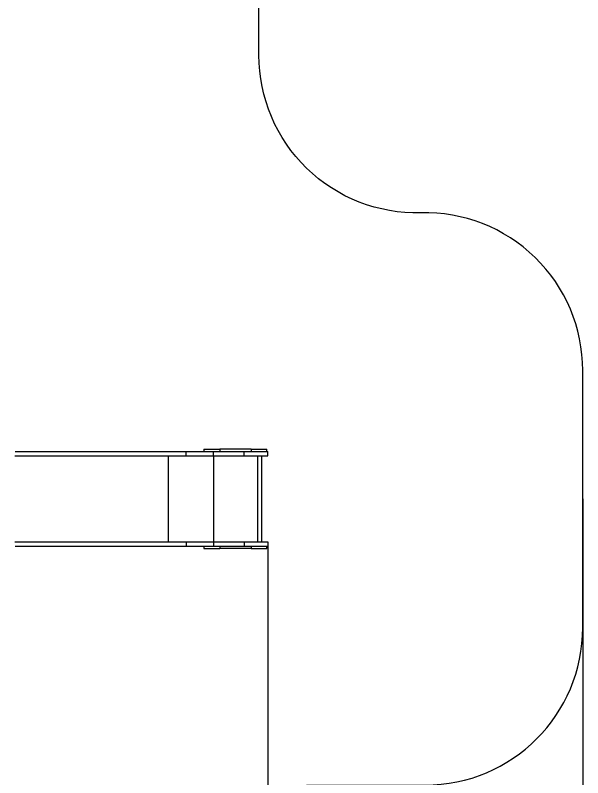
# Model space of a CAD drawing. Header units: millimetres. Extents: x -8760 to 8364, y -7998 to 7451.
# Drawn here: x 4763 to 8364, y -4179 to 657 of the extents above; entities that cross this region are included whole.
import ezdxf

# ---------------------------------------------------------------- set-up
doc = ezdxf.new("R2010")
doc.units = ezdxf.units.MM
for name, color, linetype in [('DIKOM_ЗОНА', 80, 'Continuous'), ('DIKOM_ОБЪЕКТ', 7, 'Continuous'), ('DIKOM_РАЗМЕР_ЗОНА', 7, 'Continuous'), ('DIKOM_РАЗМЕР_ОБЪЕКТА', 7, 'Continuous')]:
    doc.layers.add(name, color=color, linetype=linetype)
doc.styles.add('style1', font='arial.ttf', dxfattribs={"width": 0.8})
doc.dimstyles.new('1-50', dxfattribs={"dimtxt": 300, "dimasz": 200, "dimexe": 100, "dimexo": 0, "dimgap": 100, "dimtad": 1, "dimtxsty": 'style1', "dimcen": 200, "dimclrd": 7, "dimclre": 7, "dimclrt": 7, "dimadec": 1, "dimazin": 2, "dimtfac": 1, "dimtmove": 0, "dimatfit": 2, "dimfxl": 0, "dimlwd": 25, "dimlwe": 18, "dimarcsym": 0})

# ---------------------------------------------------------------- blocks, each defined once
blk = doc.blocks.new('*D21')
at = {"layer": 'Defpoints', "color": 0, "transparency": 16777216}
for p in [(-7755.6, -10.6), (8364.4, -2410.4), (8364.4, -7897.6)]:
    blk.add_point(p, dxfattribs=at)
at = {"layer": 'DIKOM_РАЗМЕР_ЗОНА', "color": 7, "lineweight": 18, "transparency": 16777216}
for p, q in [((-7755.6, -10.6), (-7755.6, -7997.6)), ((8364.4, -2410.4), (8364.4, -7997.6))]:
    blk.add_line(p, q, dxfattribs=at)
at = {"layer": 'DIKOM_РАЗМЕР_ЗОНА', "color": 7, "lineweight": 25, "transparency": 16777216}
blk.add_line((-7555.6, -7897.6), (8164.4, -7897.6), dxfattribs=at)
at = {"layer": 'DIKOM_РАЗМЕР_ЗОНА', "color": 7, "transparency": 16777216}
for points in [[(-7555.6, -7864.2), (-7555.6, -7930.9), (-7755.6, -7897.6)], [(8164.4, -7864.2), (8164.4, -7930.9), (8364.4, -7897.6)]]:
    blk.add_solid(points, dxfattribs=at)
at = {"layer": 'DIKOM_РАЗМЕР_ЗОНА', "color": 7, "transparency": 16777216, "insert": (1040.7, -7644.4), "char_height": 300, "attachment_point": 5, "style": 'style1'}
blk.add_mtext('16100', dxfattribs=at)
blk = doc.blocks.new('*D19')
at = {"layer": 'Defpoints', "color": 0, "transparency": 16777216}
for p in [(-5756.7, -306.6), (6365.5, -2710.6), (6365.5, -7111.4)]:
    blk.add_point(p, dxfattribs=at)
at = {"layer": 'DIKOM_РАЗМЕР_ОБЪЕКТА', "color": 7, "lineweight": 18, "transparency": 16777216}
for p, q in [((-5756.7, -306.6), (-5756.7, -7211.4)), ((6365.5, -2710.6), (6365.5, -7211.4))]:
    blk.add_line(p, q, dxfattribs=at)
at = {"layer": 'DIKOM_РАЗМЕР_ОБЪЕКТА', "color": 7, "lineweight": 25, "transparency": 16777216}
blk.add_line((-5556.7, -7111.4), (6165.5, -7111.4), dxfattribs=at)
at = {"layer": 'DIKOM_РАЗМЕР_ОБЪЕКТА', "color": 7, "transparency": 16777216}
for points in [[(-5556.7, -7078.1), (-5556.7, -7144.7), (-5756.7, -7111.4)], [(6165.5, -7078.1), (6165.5, -7144.7), (6365.5, -7111.4)]]:
    blk.add_solid(points, dxfattribs=at)
at = {"layer": 'DIKOM_РАЗМЕР_ОБЪЕКТА', "color": 7, "transparency": 16777216, "insert": (1047.2, -6858.2), "char_height": 300, "attachment_point": 5, "style": 'style1'}
blk.add_mtext('12100', dxfattribs=at)

msp = doc.modelspace()

# ---------------------------------------------------------------- linework, layer by layer
at = {"layer": 'DIKOM_ЗОНА', "color": 3, "lineweight": 15}
msp.add_lwpolyline([(-486.482, -5592.436), (4754.392, -5592.436, 0.32272634), (5702.964, -4908.995, -0.32272634), (6651.537, -4225.554), (7364.404, -4225.554, 0.41421356), (8364.404, -3225.554), (8364.404, -1595.325, 0.42223076), (7337.113, -595.697, -0.42223076), (6309.822, 403.93), (6309.822, 3373.446)], format="xyb", dxfattribs=at)
at = {"layer": 'DIKOM_ОБЪЕКТ', "color": 7, "linetype": 'Continuous', "lineweight": 15}
for p, q in [((4763.292, -2110.554), (5848.405, -2110.554)), ((5848.405, -2137.554), (5848.405, -2110.554)), ((5848.405, -2110.554), (6020.478, -2110.554)), ((5960.479, -2095.554), (5960.479, -2110.554)), ((5960.479, -2095.554), (6060.478, -2095.554)), ((6020.478, -2137.554), (6020.478, -2110.554)), ((6020.478, -2110.554), (6215.478, -2110.554)), ((6060.478, -2095.554), (6060.478, -2110.554)), ((6260.479, -2095.554), (6060.478, -2095.554)), ((6215.478, -2137.554), (6215.478, -2110.554)), ((6215.478, -2110.554), (6365.479, -2110.554)), ((6260.479, -2095.554), (6260.479, -2110.554)), ((6260.479, -2095.554), (6360.479, -2095.554)), ((6360.479, -2110.554), (6360.479, -2095.554)), ((6365.479, -2137.554), (6365.479, -2110.554)), ((4759.633, -2137.554), (5848.405, -2137.554)), ((5733.69, -2137.554), (5733.69, -2683.554)), ((5848.405, -2137.554), (6020.478, -2137.554)), ((6020.478, -2137.554), (6215.478, -2137.554)), ((6020.479, -2137.554), (6020.479, -2683.554)), ((6215.478, -2137.554), (6365.479, -2137.554)), ((6300.479, -2137.554), (6300.479, -2683.554)), ((6327.479, -2683.554), (6327.479, -2137.554)), ((4759.633, -2683.554), (5848.405, -2683.554)), ((5848.405, -2683.554), (5848.405, -2710.554)), ((5848.405, -2683.554), (6020.478, -2683.554)), ((6020.478, -2683.554), (6020.478, -2710.554)), ((6020.478, -2683.554), (6215.478, -2683.554)), ((6215.478, -2683.554), (6215.478, -2710.554)), ((6215.478, -2683.554), (6365.479, -2683.554)), ((6365.479, -2683.554), (6365.479, -2710.554)), ((4763.292, -2710.554), (5848.405, -2710.554)), ((5848.405, -2710.554), (6020.478, -2710.554)), ((5960.479, -2710.554), (5960.479, -2725.554)), ((5960.479, -2725.554), (6060.478, -2725.554)), ((6020.478, -2710.554), (6215.478, -2710.554)), ((6060.478, -2710.554), (6060.478, -2725.554)), ((6260.479, -2725.554), (6060.478, -2725.554)), ((6215.478, -2710.554), (6365.479, -2710.554)), ((6260.479, -2710.554), (6260.479, -2725.554)), ((6260.479, -2725.554), (6360.479, -2725.554)), ((6360.479, -2725.554), (6360.479, -2710.554))]:
    msp.add_line(p, q, dxfattribs=at)

# ---------------------------------------------------------------- dimensions: what is measured, and where the dimension line sits
at = {"layer": 'DIKOM_РАЗМЕР_ЗОНА'}
dim = msp.add_linear_dim(base=(8364.404, -7897.564), p1=(-7755.645, -10.554), p2=(8364.404, -2410.44), text='16100', dimstyle='1-50', dxfattribs=at)
dim.commit()
dim.dimension.update_dxf_attribs({"geometry": '*D21', "text_midpoint": (1040.741, -7897.564), "dimtype": 160})
at = {"layer": 'DIKOM_РАЗМЕР_ОБЪЕКТА'}
dim = msp.add_linear_dim(base=(6365.479, -7111.412), p1=(-5756.695, -306.554), p2=(6365.479, -2710.554), text='12100', dimstyle='1-50', dxfattribs=at)
dim.commit()
dim.dimension.update_dxf_attribs({"geometry": '*D19', "text_midpoint": (1047.24, -7111.412), "dimtype": 160})

doc.saveas('drawing.dxf')
